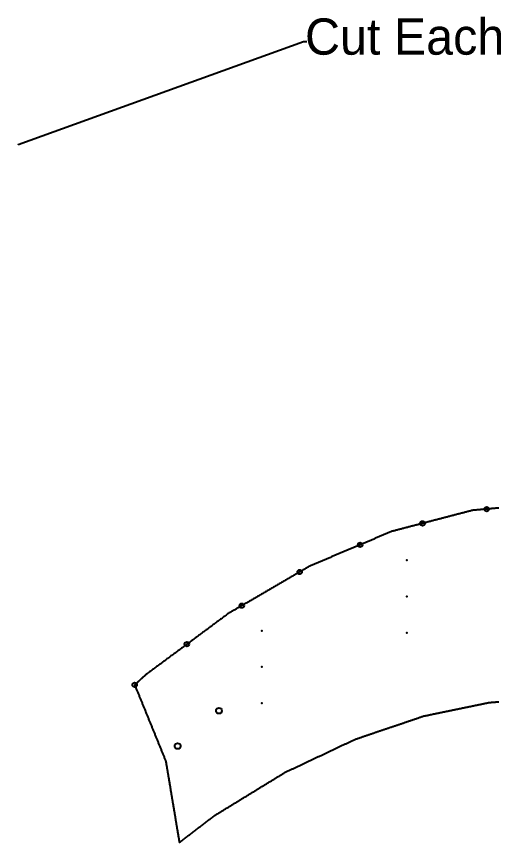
# Model space of a CAD drawing. Extents: x 3 to 355, y 1 to 289.
# Drawn here: x 114.7 to 168, y 1.5 to 92.7 of the extents above; entities that cross this region are included whole.
import ezdxf

# ---------------------------------------------------------------- set-up
doc = ezdxf.new("R2010")
doc.units = 0
doc.layers.get('0').update_dxf_attribs({"linetype": 'CONTINUOUS'})
for name, color, linetype in [('ANNOTATION', 7, 'CONTINUOUS'), ('DRILLING', 3, 'CONTINUOUS'), ('RIB_INDICATION', 1, 'CONTINUOUS')]:
    doc.layers.add(name, color=color, linetype=linetype)

# ---------------------------------------------------------------- blocks, each defined once
blk = doc.blocks.new('*U184')
at = {"layer": 'ANNOTATION', "linetype": 'BYBLOCK'}
blk.add_line((146.422, 89.92), (146.782, 89.92), dxfattribs=at)
blk.add_lwpolyline([(114.919, 78.524), (146.422, 89.92)], dxfattribs=at)
at = {"layer": 'ANNOTATION'}
blk.add_solid([(114.929, 78.495), (114.749, 78.462), (114.908, 78.552)], dxfattribs=at)
blk.add_text('Cut Each Section Twice (x2)', height=4, dxfattribs=at).set_placement((146.599, 88.447))
blk = doc.blocks.new('*U148')
at = {"layer": 'DRILLING'}
blk.add_point((0, 0), dxfattribs=at)
blk = doc.blocks.new('*U149')
at = {"layer": 'DRILLING', "color": 0, "linetype": 'BYBLOCK'}
for p in [(0, 0), (4, 0), (8, 0)]:
    blk.add_blockref('*U148', p, dxfattribs=at)
blk = doc.blocks.new('*U150')
at = {"layer": 'DRILLING'}
blk.add_point((0, 0), dxfattribs=at)
blk = doc.blocks.new('*U151')
at = {"layer": 'DRILLING', "color": 0, "linetype": 'BYBLOCK'}
for p in [(0, 0), (4, 0), (8, 0)]:
    blk.add_blockref('*U150', p, dxfattribs=at)

msp = doc.modelspace()

# ---------------------------------------------------------------- linework, layer by layer
msp.add_polyline3d([(167.998, 38.403, 0), (167.912, 38.395, 0), (167.826, 38.388, 0), (167.741, 38.38, 0), (167.655, 38.372, 0), (167.569, 38.365, 0), (167.484, 38.357, 0), (167.398, 38.349, 0), (167.312, 38.341, 0), (167.227, 38.334, 0), (167.141, 38.326, 0), (167.055, 38.318, 0), (166.97, 38.31, 0), (166.884, 38.303, 0), (166.798, 38.295, 0), (166.712, 38.287, 0), (166.627, 38.28, 0), (166.541, 38.272, 0), (166.455, 38.264, 0), (166.37, 38.257, 0), (166.284, 38.249, 0), (166.198, 38.241, 0), (166.113, 38.233, 0), (166.027, 38.226, 0), (165.941, 38.218, 0), (165.855, 38.21, 0), (165.77, 38.203, 0), (165.684, 38.195, 0), (165.598, 38.187, 0), (165.513, 38.179, 0), (165.427, 38.172, 0), (165.341, 38.164, 0), (165.256, 38.156, 0), (165.17, 38.148, 0), (165.084, 38.139, 0), (164.996, 38.116, 0), (164.909, 38.093, 0), (164.821, 38.07, 0), (164.734, 38.047, 0), (164.646, 38.024, 0), (164.559, 38.002, 0), (164.471, 37.979, 0), (164.383, 37.956, 0), (164.296, 37.933, 0), (164.208, 37.91, 0), (164.121, 37.887, 0), (164.033, 37.864, 0), (163.946, 37.842, 0), (163.858, 37.819, 0), (163.77, 37.796, 0), (163.683, 37.773, 0), (163.595, 37.75, 0), (163.508, 37.727, 0), (163.42, 37.705, 0), (163.333, 37.682, 0), (163.245, 37.659, 0), (163.157, 37.636, 0), (163.07, 37.613, 0), (162.982, 37.59, 0), (162.895, 37.568, 0), (162.807, 37.545, 0), (162.72, 37.522, 0), (162.632, 37.499, 0), (162.544, 37.476, 0), (162.457, 37.453, 0), (162.369, 37.431, 0), (162.282, 37.408, 0), (162.194, 37.385, 0), (162.107, 37.362, 0), (162.019, 37.339, 0), (161.931, 37.316, 0), (161.844, 37.294, 0), (161.756, 37.271, 0), (161.669, 37.248, 0), (161.581, 37.225, 0), (161.493, 37.202, 0), (161.406, 37.179, 0), (161.318, 37.157, 0), (161.231, 37.134, 0), (161.143, 37.111, 0), (161.056, 37.088, 0), (160.968, 37.065, 0), (160.88, 37.042, 0), (160.793, 37.02, 0), (160.705, 36.997, 0), (160.618, 36.974, 0), (160.53, 36.951, 0), (160.443, 36.928, 0), (160.355, 36.905, 0), (160.267, 36.882, 0), (160.18, 36.86, 0), (160.092, 36.837, 0), (160.005, 36.814, 0), (159.917, 36.791, 0), (159.83, 36.768, 0), (159.742, 36.745, 0), (159.654, 36.722, 0), (159.567, 36.7, 0), (159.479, 36.677, 0), (159.392, 36.654, 0), (159.304, 36.631, 0), (159.217, 36.608, 0), (159.129, 36.586, 0), (159.041, 36.563, 0), (158.954, 36.54, 0), (158.866, 36.517, 0), (158.779, 36.494, 0), (158.691, 36.471, 0), (158.604, 36.449, 0), (158.516, 36.426, 0), (158.428, 36.403, 0), (158.341, 36.38, 0), (158.253, 36.357, 0), (158.166, 36.334, 0), (158.078, 36.311, 0), (157.991, 36.289, 0), (157.903, 36.266, 0), (157.815, 36.243, 0), (157.728, 36.22, 0), (157.64, 36.197, 0), (157.553, 36.174, 0), (157.465, 36.151, 0), (157.378, 36.129, 0), (157.29, 36.106, 0), (157.202, 36.083, 0), (157.115, 36.06, 0), (157.027, 36.037, 0), (156.94, 36.014, 0), (156.852, 35.992, 0), (156.765, 35.969, 0), (156.677, 35.946, 0), (156.589, 35.923, 0), (156.502, 35.9, 0), (156.414, 35.877, 0), (156.327, 35.855, 0), (156.239, 35.832, 0), (156.151, 35.806, 0), (156.063, 35.768, 0), (155.974, 35.731, 0), (155.886, 35.693, 0), (155.797, 35.656, 0), (155.708, 35.618, 0), (155.62, 35.581, 0), (155.531, 35.544, 0), (155.443, 35.506, 0), (155.354, 35.468, 0), (155.265, 35.431, 0), (155.177, 35.394, 0), (155.088, 35.356, 0), (154.999, 35.319, 0), (154.911, 35.281, 0), (154.822, 35.244, 0), (154.734, 35.206, 0), (154.645, 35.169, 0), (154.556, 35.131, 0), (154.468, 35.094, 0), (154.379, 35.056, 0), (154.291, 35.019, 0), (154.202, 34.981, 0), (154.113, 34.944, 0), (154.025, 34.906, 0), (153.936, 34.869, 0), (153.848, 34.831, 0), (153.759, 34.794, 0), (153.67, 34.756, 0), (153.582, 34.719, 0), (153.493, 34.681, 0), (153.405, 34.644, 0), (153.316, 34.606, 0), (153.227, 34.569, 0), (153.139, 34.531, 0), (153.05, 34.494, 0), (152.962, 34.456, 0), (152.873, 34.419, 0), (152.784, 34.382, 0), (152.696, 34.344, 0), (152.607, 34.306, 0), (152.519, 34.269, 0), (152.43, 34.232, 0), (152.341, 34.194, 0), (152.253, 34.157, 0), (152.164, 34.119, 0), (152.076, 34.082, 0), (151.987, 34.044, 0), (151.898, 34.007, 0), (151.81, 33.969, 0), (151.721, 33.932, 0), (151.632, 33.894, 0), (151.544, 33.857, 0), (151.455, 33.819, 0), (151.367, 33.782, 0), (151.278, 33.744, 0), (151.189, 33.707, 0), (151.101, 33.669, 0), (151.012, 33.632, 0), (150.924, 33.594, 0), (150.835, 33.557, 0), (150.746, 33.519, 0), (150.658, 33.482, 0), (150.569, 33.444, 0), (150.481, 33.407, 0), (150.392, 33.369, 0), (150.303, 33.332, 0), (150.215, 33.294, 0), (150.126, 33.257, 0), (150.038, 33.219, 0), (149.949, 33.182, 0), (149.86, 33.145, 0), (149.772, 33.107, 0), (149.683, 33.07, 0), (149.595, 33.032, 0), (149.506, 32.995, 0), (149.417, 32.957, 0), (149.329, 32.92, 0), (149.24, 32.882, 0), (149.152, 32.845, 0), (149.063, 32.807, 0), (148.974, 32.77, 0), (148.886, 32.732, 0), (148.797, 32.695, 0), (148.709, 32.657, 0), (148.62, 32.62, 0), (148.531, 32.582, 0), (148.443, 32.545, 0), (148.354, 32.507, 0), (148.265, 32.47, 0), (148.177, 32.432, 0), (148.088, 32.395, 0), (148, 32.357, 0), (147.911, 32.32, 0), (147.822, 32.282, 0), (147.734, 32.245, 0), (147.645, 32.207, 0), (147.557, 32.17, 0), (147.468, 32.133, 0), (147.379, 32.095, 0), (147.291, 32.057, 0), (147.202, 32.02, 0), (147.114, 31.979, 0), (147.025, 31.927, 0), (146.936, 31.875, 0), (146.847, 31.824, 0), (146.758, 31.772, 0), (146.67, 31.72, 0), (146.581, 31.669, 0), (146.492, 31.617, 0), (146.403, 31.565, 0), (146.314, 31.514, 0), (146.226, 31.462, 0), (146.137, 31.41, 0), (146.048, 31.359, 0), (145.959, 31.307, 0), (145.87, 31.256, 0), (145.782, 31.204, 0), (145.693, 31.152, 0), (145.604, 31.101, 0), (145.515, 31.049, 0), (145.427, 30.997, 0), (145.338, 30.946, 0), (145.249, 30.894, 0), (145.16, 30.842, 0), (145.071, 30.791, 0), (144.983, 30.739, 0), (144.894, 30.687, 0), (144.805, 30.636, 0), (144.716, 30.584, 0), (144.627, 30.532, 0), (144.539, 30.481, 0), (144.45, 30.429, 0), (144.361, 30.377, 0), (144.272, 30.326, 0), (144.183, 30.274, 0), (144.095, 30.223, 0), (144.006, 30.171, 0), (143.917, 30.119, 0), (143.828, 30.067, 0), (143.739, 30.016, 0), (143.651, 29.964, 0), (143.562, 29.913, 0), (143.473, 29.861, 0), (143.384, 29.809, 0), (143.296, 29.758, 0), (143.207, 29.706, 0), (143.118, 29.654, 0), (143.029, 29.603, 0), (142.94, 29.551, 0), (142.852, 29.499, 0), (142.763, 29.448, 0), (142.674, 29.396, 0), (142.585, 29.344, 0), (142.496, 29.293, 0), (142.408, 29.241, 0), (142.319, 29.189, 0), (142.23, 29.138, 0), (142.141, 29.086, 0), (142.052, 29.035, 0), (141.964, 28.983, 0), (141.875, 28.931, 0), (141.786, 28.88, 0), (141.697, 28.828, 0), (141.608, 28.776, 0), (141.52, 28.725, 0), (141.431, 28.673, 0), (141.342, 28.621, 0), (141.253, 28.57, 0), (141.165, 28.518, 0), (141.076, 28.466, 0), (140.987, 28.415, 0), (140.898, 28.363, 0), (140.809, 28.311, 0), (140.721, 28.26, 0), (140.632, 28.208, 0), (140.543, 28.157, 0), (140.454, 28.105, 0), (140.365, 28.053, 0), (140.277, 28.002, 0), (140.188, 27.95, 0), (140.099, 27.898, 0), (140.01, 27.847, 0), (139.921, 27.795, 0), (139.833, 27.743, 0), (139.744, 27.692, 0), (139.655, 27.64, 0), (139.566, 27.588, 0), (139.477, 27.537, 0), (139.389, 27.485, 0), (139.3, 27.433, 0), (139.211, 27.382, 0), (139.122, 27.33, 0), (139.034, 27.278, 0), (138.945, 27.227, 0), (138.856, 27.175, 0), (138.767, 27.123, 0), (138.678, 27.072, 0), (138.59, 27.02, 0), (138.501, 26.968, 0), (138.412, 26.917, 0), (138.323, 26.865, 0), (138.234, 26.814, 0), (138.146, 26.762, 0), (138.057, 26.706, 0), (137.969, 26.64, 0), (137.881, 26.575, 0), (137.793, 26.509, 0), (137.705, 26.444, 0), (137.616, 26.379, 0), (137.528, 26.314, 0), (137.44, 26.248, 0), (137.352, 26.183, 0), (137.264, 26.117, 0), (137.176, 26.052, 0), (137.088, 25.987, 0), (136.999, 25.921, 0), (136.911, 25.856, 0), (136.823, 25.791, 0), (136.735, 25.725, 0), (136.647, 25.66, 0), (136.559, 25.595, 0), (136.471, 25.529, 0), (136.383, 25.464, 0), (136.294, 25.399, 0), (136.206, 25.333, 0), (136.118, 25.268, 0), (136.03, 25.203, 0), (135.942, 25.137, 0), (135.854, 25.072, 0), (135.766, 25.007, 0), (135.677, 24.941, 0), (135.589, 24.876, 0), (135.501, 24.811, 0), (135.413, 24.745, 0), (135.325, 24.68, 0), (135.237, 24.615, 0), (135.149, 24.549, 0), (135.061, 24.484, 0), (134.972, 24.419, 0), (134.884, 24.353, 0), (134.796, 24.288, 0), (134.708, 24.223, 0), (134.62, 24.157, 0), (134.532, 24.092, 0), (134.444, 24.027, 0), (134.356, 23.961, 0), (134.267, 23.896, 0), (134.179, 23.831, 0), (134.091, 23.765, 0), (134.003, 23.7, 0), (133.915, 23.634, 0), (133.827, 23.569, 0), (133.739, 23.504, 0), (133.65, 23.439, 0), (133.562, 23.373, 0), (133.474, 23.308, 0), (133.386, 23.242, 0), (133.298, 23.177, 0), (133.21, 23.112, 0), (133.122, 23.047, 0), (133.034, 22.981, 0), (132.945, 22.916, 0), (132.857, 22.85, 0), (132.769, 22.785, 0), (132.681, 22.72, 0), (132.593, 22.654, 0), (132.505, 22.589, 0), (132.417, 22.524, 0), (132.328, 22.458, 0), (132.24, 22.393, 0), (132.152, 22.328, 0), (132.064, 22.262, 0), (131.976, 22.197, 0), (131.888, 22.132, 0), (131.8, 22.066, 0), (131.712, 22.001, 0), (131.623, 21.936, 0), (131.535, 21.87, 0), (131.447, 21.805, 0), (131.359, 21.74, 0), (131.271, 21.674, 0), (131.183, 21.609, 0), (131.095, 21.544, 0), (131.007, 21.478, 0), (130.918, 21.413, 0), (130.83, 21.348, 0), (130.742, 21.282, 0), (130.654, 21.217, 0), (130.566, 21.152, 0), (130.478, 21.086, 0), (130.39, 21.021, 0), (130.301, 20.956, 0), (130.213, 20.89, 0), (130.125, 20.825, 0), (130.037, 20.76, 0), (129.949, 20.694, 0), (129.861, 20.629, 0), (129.773, 20.564, 0), (129.685, 20.498, 0), (129.596, 20.433, 0), (129.508, 20.367, 0), (129.42, 20.302, 0), (129.332, 20.237, 0), (129.244, 20.172, 0), (129.156, 20.106, 0), (129.099, 20.063, 0), (129.086, 20.052, 0), (129.073, 20.04, 0), (129.06, 20.028, 0), (129.047, 20.017, 0), (129.035, 20.005, 0), (129.022, 19.993, 0), (129.009, 19.981, 0), (128.996, 19.97, 0), (128.983, 19.958, 0), (128.97, 19.946, 0), (128.957, 19.935, 0), (128.944, 19.923, 0), (128.931, 19.911, 0), (128.919, 19.9, 0), (128.906, 19.888, 0), (128.893, 19.876, 0), (128.88, 19.864, 0), (128.867, 19.853, 0), (128.854, 19.841, 0), (128.841, 19.829, 0), (128.828, 19.818, 0), (128.815, 19.806, 0), (128.803, 19.794, 0), (128.79, 19.783, 0), (128.777, 19.771, 0), (128.764, 19.759, 0), (128.751, 19.748, 0), (128.738, 19.736, 0), (128.725, 19.724, 0), (128.712, 19.712, 0), (128.699, 19.701, 0), (128.686, 19.689, 0), (128.674, 19.677, 0), (128.661, 19.666, 0), (128.648, 19.654, 0), (128.635, 19.642, 0), (128.622, 19.631, 0), (128.609, 19.619, 0), (128.596, 19.607, 0), (128.583, 19.596, 0), (128.57, 19.584, 0), (128.558, 19.572, 0), (128.545, 19.561, 0), (128.532, 19.549, 0), (128.519, 19.537, 0), (128.506, 19.526, 0), (128.493, 19.514, 0), (128.48, 19.502, 0), (128.467, 19.49, 0), (128.454, 19.479, 0), (128.442, 19.467, 0), (128.429, 19.455, 0), (128.416, 19.444, 0), (128.403, 19.432, 0), (128.39, 19.42, 0), (128.377, 19.409, 0), (128.364, 19.397, 0), (128.351, 19.385, 0), (128.338, 19.373, 0), (128.326, 19.362, 0), (128.313, 19.35, 0), (128.3, 19.338, 0), (128.287, 19.327, 0), (128.274, 19.315, 0), (128.261, 19.303, 0), (128.248, 19.292, 0), (128.235, 19.28, 0), (128.222, 19.268, 0), (128.21, 19.257, 0), (128.197, 19.245, 0), (128.184, 19.233, 0), (128.171, 19.222, 0), (128.158, 19.21, 0), (128.145, 19.198, 0), (128.132, 19.186, 0), (128.119, 19.175, 0), (128.106, 19.163, 0), (128.093, 19.151, 0), (128.081, 19.14, 0), (128.068, 19.128, 0), (128.055, 19.116, 0), (128.042, 19.105, 0), (128.029, 19.093, 0), (128.016, 19.081, 0), (128.003, 19.07, 0), (127.99, 19.058, 0), (127.977, 19.046, 0), (127.965, 19.035, 0), (127.952, 19.023, 0), (127.939, 19.011, 0), (127.926, 18.999, 0), (127.913, 18.988, 0), (127.9, 18.976, 0), (127.887, 18.964, 0), (127.874, 18.953, 0), (127.861, 18.941, 0), (127.849, 18.929, 0), (127.836, 18.918, 0), (127.823, 18.906, 0), (127.81, 18.894, 0), (127.797, 18.883, 0), (127.807, 18.837, 0), (127.84, 18.755, 0), (127.873, 18.674, 0), (127.906, 18.592, 0), (127.94, 18.51, 0), (127.973, 18.428, 0), (128.006, 18.347, 0), (128.04, 18.265, 0), (128.073, 18.184, 0), (128.106, 18.102, 0), (128.139, 18.02, 0), (128.173, 17.939, 0), (128.206, 17.857, 0), (128.239, 17.775, 0), (128.273, 17.694, 0), (128.306, 17.612, 0), (128.339, 17.53, 0), (128.372, 17.449, 0), (128.406, 17.367, 0), (128.439, 17.285, 0), (128.472, 17.204, 0), (128.506, 17.122, 0), (128.539, 17.041, 0), (128.572, 16.959, 0), (128.605, 16.877, 0), (128.639, 16.796, 0), (128.672, 16.714, 0), (128.705, 16.632, 0), (128.739, 16.551, 0), (128.772, 16.469, 0), (128.805, 16.387, 0), (128.838, 16.306, 0), (128.872, 16.224, 0), (128.905, 16.142, 0), (128.938, 16.061, 0), (128.972, 15.979, 0), (129.005, 15.897, 0), (129.038, 15.816, 0), (129.071, 15.734, 0), (129.105, 15.652, 0), (129.138, 15.571, 0), (129.171, 15.489, 0), (129.205, 15.408, 0), (129.238, 15.326, 0), (129.271, 15.244, 0), (129.304, 15.163, 0), (129.338, 15.081, 0), (129.371, 14.999, 0), (129.404, 14.918, 0), (129.437, 14.836, 0), (129.471, 14.754, 0), (129.504, 14.673, 0), (129.537, 14.591, 0), (129.571, 14.509, 0), (129.604, 14.428, 0), (129.637, 14.346, 0), (129.67, 14.264, 0), (129.704, 14.183, 0), (129.737, 14.101, 0), (129.77, 14.02, 0), (129.804, 13.938, 0), (129.837, 13.856, 0), (129.87, 13.774, 0), (129.903, 13.693, 0), (129.937, 13.611, 0), (129.97, 13.53, 0), (130.003, 13.448, 0), (130.037, 13.366, 0), (130.07, 13.285, 0), (130.103, 13.203, 0), (130.136, 13.121, 0), (130.17, 13.04, 0), (130.203, 12.958, 0), (130.236, 12.876, 0), (130.27, 12.795, 0), (130.303, 12.713, 0), (130.336, 12.631, 0), (130.369, 12.55, 0), (130.403, 12.468, 0), (130.436, 12.386, 0), (130.469, 12.305, 0), (130.503, 12.223, 0), (130.536, 12.142, 0), (130.569, 12.06, 0), (130.602, 11.978, 0), (130.636, 11.897, 0), (130.669, 11.815, 0), (130.702, 11.733, 0), (130.736, 11.652, 0), (130.769, 11.57, 0), (130.802, 11.488, 0), (130.835, 11.407, 0), (130.869, 11.325, 0), (130.902, 11.243, 0), (130.935, 11.162, 0), (130.969, 11.08, 0), (131.002, 10.998, 0), (131.035, 10.917, 0), (131.068, 10.835, 0), (131.102, 10.754, 0), (131.135, 10.672, 0), (131.168, 10.59, 0), (131.185, 10.549, 0), (131.189, 10.54, 0), (131.192, 10.531, 0), (131.196, 10.521, 0), (131.199, 10.512, 0), (131.202, 10.503, 0), (131.205, 10.494, 0), (131.208, 10.484, 0), (131.211, 10.475, 0), (131.214, 10.466, 0), (131.217, 10.456, 0), (131.22, 10.447, 0), (131.222, 10.437, 0), (131.225, 10.428, 0), (131.227, 10.418, 0), (131.23, 10.409, 0), (131.232, 10.399, 0), (131.234, 10.389, 0), (131.236, 10.38, 0), (131.238, 10.37, 0), (131.24, 10.36, 0), (131.242, 10.351, 0), (131.244, 10.34, 0), (131.258, 10.253, 0), (131.273, 10.166, 0), (131.287, 10.079, 0), (131.302, 9.992, 0), (131.316, 9.905, 0), (131.331, 9.818, 0), (131.345, 9.731, 0), (131.36, 9.644, 0), (131.374, 9.557, 0), (131.389, 9.47, 0), (131.403, 9.383, 0), (131.418, 9.296, 0), (131.432, 9.21, 0), (131.447, 9.123, 0), (131.461, 9.036, 0), (131.476, 8.949, 0), (131.49, 8.862, 0), (131.505, 8.775, 0), (131.519, 8.688, 0), (131.534, 8.601, 0), (131.548, 8.514, 0), (131.563, 8.427, 0), (131.578, 8.34, 0), (131.592, 8.253, 0), (131.607, 8.166, 0), (131.621, 8.079, 0), (131.636, 7.992, 0), (131.65, 7.905, 0), (131.665, 7.818, 0), (131.679, 7.731, 0), (131.694, 7.644, 0), (131.708, 7.557, 0), (131.723, 7.47, 0), (131.737, 7.383, 0), (131.752, 7.296, 0), (131.766, 7.209, 0), (131.781, 7.122, 0), (131.795, 7.035, 0), (131.81, 6.948, 0), (131.824, 6.861, 0), (131.839, 6.774, 0), (131.853, 6.687, 0), (131.868, 6.6, 0), (131.882, 6.513, 0), (131.897, 6.427, 0), (131.912, 6.34, 0), (131.926, 6.253, 0), (131.941, 6.166, 0), (131.955, 6.079, 0), (131.97, 5.992, 0), (131.984, 5.905, 0), (131.999, 5.818, 0), (132.013, 5.731, 0), (132.028, 5.644, 0), (132.042, 5.557, 0), (132.057, 5.47, 0), (132.071, 5.383, 0), (132.086, 5.296, 0), (132.1, 5.209, 0), (132.115, 5.122, 0), (132.129, 5.035, 0), (132.144, 4.948, 0), (132.158, 4.861, 0), (132.173, 4.774, 0), (132.187, 4.687, 0), (132.202, 4.6, 0), (132.216, 4.513, 0), (132.231, 4.426, 0), (132.246, 4.339, 0), (132.26, 4.252, 0), (132.275, 4.165, 0), (132.289, 4.078, 0), (132.304, 3.991, 0), (132.318, 3.904, 0), (132.333, 3.817, 0), (132.347, 3.731, 0), (132.362, 3.644, 0), (132.376, 3.557, 0), (132.391, 3.47, 0), (132.405, 3.383, 0), (132.42, 3.296, 0), (132.434, 3.209, 0), (132.449, 3.122, 0), (132.463, 3.035, 0), (132.478, 2.948, 0), (132.492, 2.861, 0), (132.507, 2.774, 0), (132.521, 2.687, 0), (132.536, 2.6, 0), (132.551, 2.513, 0), (132.565, 2.426, 0), (132.58, 2.339, 0), (132.594, 2.252, 0), (132.609, 2.165, 0), (132.623, 2.078, 0), (132.638, 1.991, 0), (132.652, 1.904, 0), (132.667, 1.817, 0), (132.681, 1.73, 0), (132.696, 1.643, 0), (132.71, 1.556, 0), (132.727, 1.479, 0), (132.765, 1.508, 0), (132.803, 1.537, 0), (132.841, 1.566, 0), (132.879, 1.595, 0), (132.917, 1.625, 0), (132.955, 1.654, 0), (132.993, 1.683, 0), (133.031, 1.712, 0), (133.069, 1.741, 0), (133.107, 1.77, 0), (133.145, 1.799, 0), (133.183, 1.828, 0), (133.221, 1.858, 0), (133.259, 1.887, 0), (133.297, 1.916, 0), (133.335, 1.945, 0), (133.373, 1.974, 0), (133.411, 2.003, 0), (133.449, 2.032, 0), (133.487, 2.061, 0), (133.525, 2.091, 0), (133.563, 2.12, 0), (133.601, 2.149, 0), (133.639, 2.178, 0), (133.677, 2.207, 0), (133.715, 2.236, 0), (133.753, 2.265, 0), (133.791, 2.294, 0), (133.829, 2.324, 0), (133.867, 2.353, 0), (133.905, 2.382, 0), (133.943, 2.411, 0), (133.981, 2.44, 0), (134.019, 2.469, 0), (134.057, 2.498, 0), (134.095, 2.527, 0), (134.133, 2.557, 0), (134.172, 2.586, 0), (134.21, 2.615, 0), (134.248, 2.644, 0), (134.286, 2.673, 0), (134.324, 2.702, 0), (134.362, 2.731, 0), (134.4, 2.76, 0), (134.438, 2.789, 0), (134.476, 2.819, 0), (134.514, 2.848, 0), (134.552, 2.877, 0), (134.59, 2.906, 0), (134.628, 2.935, 0), (134.666, 2.964, 0), (134.704, 2.993, 0), (134.742, 3.022, 0), (134.78, 3.052, 0), (134.818, 3.081, 0), (134.856, 3.11, 0), (134.894, 3.139, 0), (134.932, 3.168, 0), (134.97, 3.197, 0), (135.008, 3.226, 0), (135.046, 3.255, 0), (135.084, 3.285, 0), (135.122, 3.314, 0), (135.16, 3.343, 0), (135.198, 3.372, 0), (135.236, 3.401, 0), (135.274, 3.43, 0), (135.312, 3.459, 0), (135.35, 3.488, 0), (135.388, 3.518, 0), (135.426, 3.547, 0), (135.464, 3.576, 0), (135.502, 3.605, 0), (135.54, 3.634, 0), (135.578, 3.663, 0), (135.616, 3.692, 0), (135.654, 3.721, 0), (135.692, 3.751, 0), (135.73, 3.78, 0), (135.768, 3.809, 0), (135.806, 3.838, 0), (135.844, 3.867, 0), (135.882, 3.896, 0), (135.92, 3.925, 0), (135.959, 3.954, 0), (135.997, 3.984, 0), (136.035, 4.013, 0), (136.073, 4.042, 0), (136.111, 4.071, 0), (136.149, 4.1, 0), (136.187, 4.129, 0), (136.225, 4.158, 0), (136.263, 4.187, 0), (136.301, 4.217, 0), (136.339, 4.246, 0), (136.377, 4.275, 0), (136.415, 4.304, 0), (136.453, 4.333, 0), (136.491, 4.362, 0), (136.529, 4.391, 0), (136.567, 4.42, 0), (136.611, 4.452, 0), (136.687, 4.499, 0), (136.764, 4.546, 0), (136.84, 4.593, 0), (136.917, 4.64, 0), (136.993, 4.687, 0), (137.07, 4.734, 0), (137.147, 4.781, 0), (137.223, 4.827, 0), (137.3, 4.874, 0), (137.376, 4.921, 0), (137.453, 4.968, 0), (137.529, 5.015, 0), (137.606, 5.062, 0), (137.682, 5.109, 0), (137.759, 5.156, 0), (137.835, 5.203, 0), (137.912, 5.249, 0), (137.988, 5.296, 0), (138.065, 5.343, 0), (138.142, 5.39, 0), (138.218, 5.437, 0), (138.295, 5.484, 0), (138.371, 5.531, 0), (138.448, 5.578, 0), (138.524, 5.625, 0), (138.601, 5.672, 0), (138.677, 5.718, 0), (138.754, 5.765, 0), (138.83, 5.812, 0), (138.907, 5.859, 0), (138.983, 5.906, 0), (139.06, 5.953, 0), (139.137, 6, 0), (139.213, 6.047, 0), (139.29, 6.094, 0), (139.366, 6.141, 0), (139.443, 6.187, 0), (139.519, 6.234, 0), (139.596, 6.281, 0), (139.672, 6.328, 0), (139.749, 6.375, 0), (139.825, 6.422, 0), (139.902, 6.469, 0), (139.979, 6.516, 0), (140.055, 6.563, 0), (140.132, 6.609, 0), (140.208, 6.656, 0), (140.285, 6.703, 0), (140.361, 6.75, 0), (140.438, 6.797, 0), (140.514, 6.844, 0), (140.591, 6.891, 0), (140.667, 6.938, 0), (140.744, 6.985, 0), (140.82, 7.032, 0), (140.897, 7.078, 0), (140.974, 7.125, 0), (141.05, 7.172, 0), (141.127, 7.219, 0), (141.203, 7.266, 0), (141.28, 7.313, 0), (141.356, 7.36, 0), (141.433, 7.407, 0), (141.509, 7.454, 0), (141.586, 7.5, 0), (141.662, 7.547, 0), (141.739, 7.594, 0), (141.816, 7.641, 0), (141.892, 7.688, 0), (141.969, 7.735, 0), (142.045, 7.782, 0), (142.122, 7.829, 0), (142.198, 7.876, 0), (142.275, 7.923, 0), (142.351, 7.969, 0), (142.428, 8.016, 0), (142.504, 8.063, 0), (142.581, 8.11, 0), (142.657, 8.157, 0), (142.734, 8.204, 0), (142.811, 8.251, 0), (142.887, 8.298, 0), (142.964, 8.345, 0), (143.04, 8.392, 0), (143.117, 8.438, 0), (143.193, 8.485, 0), (143.27, 8.532, 0), (143.346, 8.579, 0), (143.423, 8.626, 0), (143.499, 8.673, 0), (143.576, 8.72, 0), (143.652, 8.767, 0), (143.729, 8.814, 0), (143.806, 8.86, 0), (143.882, 8.907, 0), (143.959, 8.954, 0), (144.035, 9.001, 0), (144.112, 9.048, 0), (144.188, 9.095, 0), (144.265, 9.142, 0), (144.341, 9.189, 0), (144.418, 9.233, 0), (144.494, 9.269, 0), (144.57, 9.305, 0), (144.646, 9.341, 0), (144.721, 9.377, 0), (144.797, 9.412, 0), (144.873, 9.448, 0), (144.949, 9.484, 0), (145.025, 9.52, 0), (145.101, 9.556, 0), (145.177, 9.592, 0), (145.253, 9.627, 0), (145.329, 9.663, 0), (145.405, 9.699, 0), (145.481, 9.735, 0), (145.557, 9.771, 0), (145.633, 9.807, 0), (145.708, 9.842, 0), (145.784, 9.878, 0), (145.86, 9.914, 0), (145.936, 9.95, 0), (146.012, 9.986, 0), (146.088, 10.022, 0), (146.164, 10.057, 0), (146.24, 10.093, 0), (146.316, 10.129, 0), (146.392, 10.165, 0), (146.468, 10.201, 0), (146.544, 10.237, 0), (146.62, 10.273, 0), (146.695, 10.308, 0), (146.771, 10.344, 0), (146.847, 10.38, 0), (146.923, 10.416, 0), (146.999, 10.452, 0), (147.075, 10.488, 0), (147.151, 10.523, 0), (147.227, 10.559, 0), (147.303, 10.595, 0), (147.379, 10.631, 0), (147.455, 10.667, 0), (147.531, 10.703, 0), (147.607, 10.738, 0), (147.682, 10.774, 0), (147.758, 10.81, 0), (147.834, 10.846, 0), (147.91, 10.882, 0), (147.986, 10.918, 0), (148.062, 10.953, 0), (148.138, 10.989, 0), (148.214, 11.025, 0), (148.29, 11.061, 0), (148.366, 11.097, 0), (148.442, 11.133, 0), (148.518, 11.168, 0), (148.594, 11.204, 0), (148.669, 11.24, 0), (148.745, 11.276, 0), (148.821, 11.312, 0), (148.897, 11.348, 0), (148.973, 11.383, 0), (149.049, 11.419, 0), (149.125, 11.455, 0), (149.201, 11.491, 0), (149.277, 11.527, 0), (149.353, 11.563, 0), (149.429, 11.598, 0), (149.505, 11.634, 0), (149.581, 11.67, 0), (149.657, 11.706, 0), (149.732, 11.742, 0), (149.808, 11.778, 0), (149.884, 11.813, 0), (149.96, 11.849, 0), (150.036, 11.885, 0), (150.112, 11.921, 0), (150.188, 11.957, 0), (150.264, 11.993, 0), (150.34, 12.028, 0), (150.416, 12.064, 0), (150.492, 12.1, 0), (150.568, 12.136, 0), (150.644, 12.172, 0), (150.719, 12.208, 0), (150.795, 12.244, 0), (150.871, 12.279, 0), (150.947, 12.315, 0), (151.023, 12.351, 0), (151.099, 12.387, 0), (151.175, 12.423, 0), (151.251, 12.459, 0), (151.327, 12.494, 0), (151.403, 12.53, 0), (151.479, 12.566, 0), (151.555, 12.602, 0), (151.631, 12.638, 0), (151.706, 12.674, 0), (151.782, 12.71, 0), (151.858, 12.745, 0), (151.934, 12.781, 0), (152.01, 12.817, 0), (152.086, 12.853, 0), (152.161, 12.886, 0), (152.236, 12.911, 0), (152.31, 12.936, 0), (152.384, 12.961, 0), (152.458, 12.986, 0), (152.532, 13.011, 0), (152.607, 13.036, 0), (152.681, 13.061, 0), (152.755, 13.086, 0), (152.829, 13.111, 0), (152.903, 13.136, 0), (152.977, 13.162, 0), (153.052, 13.187, 0), (153.126, 13.212, 0), (153.2, 13.237, 0), (153.274, 13.262, 0), (153.348, 13.287, 0), (153.422, 13.312, 0), (153.497, 13.337, 0), (153.571, 13.362, 0), (153.645, 13.387, 0), (153.719, 13.413, 0), (153.793, 13.438, 0), (153.868, 13.463, 0), (153.942, 13.488, 0), (154.016, 13.513, 0), (154.09, 13.538, 0), (154.164, 13.563, 0), (154.238, 13.588, 0), (154.313, 13.613, 0), (154.387, 13.639, 0), (154.461, 13.664, 0), (154.535, 13.689, 0), (154.609, 13.714, 0), (154.683, 13.739, 0), (154.758, 13.764, 0), (154.832, 13.789, 0), (154.906, 13.814, 0), (154.98, 13.839, 0), (155.054, 13.864, 0), (155.129, 13.889, 0), (155.203, 13.915, 0), (155.277, 13.94, 0), (155.351, 13.965, 0), (155.425, 13.99, 0), (155.499, 14.015, 0), (155.574, 14.04, 0), (155.648, 14.065, 0), (155.722, 14.09, 0), (155.796, 14.115, 0), (155.87, 14.14, 0), (155.944, 14.166, 0), (156.019, 14.191, 0), (156.093, 14.216, 0), (156.167, 14.241, 0), (156.241, 14.266, 0), (156.315, 14.291, 0), (156.389, 14.316, 0), (156.464, 14.341, 0), (156.538, 14.366, 0), (156.612, 14.392, 0), (156.686, 14.417, 0), (156.76, 14.442, 0), (156.835, 14.467, 0), (156.909, 14.492, 0), (156.983, 14.517, 0), (157.057, 14.542, 0), (157.131, 14.567, 0), (157.205, 14.592, 0), (157.28, 14.617, 0), (157.354, 14.643, 0), (157.428, 14.668, 0), (157.502, 14.693, 0), (157.576, 14.718, 0), (157.65, 14.743, 0), (157.725, 14.768, 0), (157.799, 14.793, 0), (157.873, 14.818, 0), (157.947, 14.843, 0), (158.021, 14.868, 0), (158.096, 14.893, 0), (158.17, 14.919, 0), (158.244, 14.944, 0), (158.318, 14.969, 0), (158.392, 14.994, 0), (158.466, 15.019, 0), (158.541, 15.044, 0), (158.615, 15.069, 0), (158.689, 15.094, 0), (158.763, 15.119, 0), (158.837, 15.145, 0), (158.911, 15.17, 0), (158.986, 15.195, 0), (159.06, 15.22, 0), (159.134, 15.245, 0), (159.208, 15.27, 0), (159.282, 15.295, 0), (159.356, 15.32, 0), (159.431, 15.345, 0), (159.505, 15.37, 0), (159.579, 15.396, 0), (159.653, 15.421, 0), (159.726, 15.442, 0), (159.798, 15.457, 0), (159.869, 15.471, 0), (159.94, 15.486, 0), (160.011, 15.501, 0), (160.083, 15.515, 0), (160.154, 15.53, 0), (160.225, 15.545, 0), (160.297, 15.56, 0), (160.368, 15.574, 0), (160.439, 15.589, 0), (160.51, 15.604, 0), (160.582, 15.619, 0), (160.653, 15.633, 0), (160.724, 15.648, 0), (160.796, 15.663, 0), (160.867, 15.678, 0), (160.938, 15.692, 0), (161.009, 15.707, 0), (161.081, 15.722, 0), (161.152, 15.736, 0), (161.223, 15.751, 0), (161.295, 15.766, 0), (161.366, 15.781, 0), (161.437, 15.795, 0), (161.508, 15.81, 0), (161.58, 15.825, 0), (161.651, 15.839, 0), (161.722, 15.854, 0), (161.793, 15.869, 0), (161.865, 15.884, 0), (161.936, 15.898, 0), (162.007, 15.913, 0), (162.079, 15.928, 0), (162.15, 15.943, 0), (162.221, 15.957, 0), (162.292, 15.972, 0), (162.364, 15.987, 0), (162.435, 16.002, 0), (162.506, 16.016, 0), (162.578, 16.031, 0), (162.649, 16.046, 0), (162.72, 16.06, 0), (162.791, 16.075, 0), (162.863, 16.09, 0), (162.934, 16.105, 0), (163.005, 16.119, 0), (163.077, 16.134, 0), (163.148, 16.149, 0), (163.219, 16.163, 0), (163.29, 16.178, 0), (163.362, 16.193, 0), (163.433, 16.208, 0), (163.504, 16.222, 0), (163.576, 16.237, 0), (163.647, 16.252, 0), (163.718, 16.267, 0), (163.789, 16.281, 0), (163.861, 16.296, 0), (163.932, 16.311, 0), (164.003, 16.326, 0), (164.075, 16.34, 0), (164.146, 16.355, 0), (164.217, 16.37, 0), (164.288, 16.384, 0), (164.36, 16.399, 0), (164.431, 16.414, 0), (164.502, 16.428, 0), (164.573, 16.443, 0), (164.645, 16.458, 0), (164.716, 16.473, 0), (164.787, 16.487, 0), (164.859, 16.502, 0), (164.93, 16.517, 0), (165.001, 16.532, 0), (165.072, 16.546, 0), (165.144, 16.561, 0), (165.215, 16.576, 0), (165.286, 16.59, 0), (165.358, 16.605, 0), (165.429, 16.62, 0), (165.5, 16.635, 0), (165.571, 16.649, 0), (165.643, 16.664, 0), (165.714, 16.679, 0), (165.785, 16.694, 0), (165.857, 16.708, 0), (165.928, 16.723, 0), (165.999, 16.738, 0), (166.07, 16.753, 0), (166.142, 16.767, 0), (166.213, 16.782, 0), (166.284, 16.797, 0), (166.356, 16.811, 0), (166.427, 16.826, 0), (166.498, 16.841, 0), (166.569, 16.856, 0), (166.641, 16.87, 0), (166.712, 16.885, 0), (166.783, 16.9, 0), (166.855, 16.915, 0), (166.926, 16.929, 0), (166.995, 16.94, 0), (167.063, 16.945, 0), (167.13, 16.949, 0), (167.197, 16.954, 0), (167.265, 16.959, 0), (167.332, 16.964, 0), (167.399, 16.968, 0), (167.467, 16.973, 0), (167.534, 16.978, 0), (167.601, 16.983, 0), (167.669, 16.988, 0), (167.736, 16.992, 0), (167.804, 16.997, 0), (167.871, 17.002, 0), (167.938, 17.007, 0), (168.006, 17.012, 0)])
at = {"layer": 'DRILLING'}
for centre in [(137.097, 16.026), (132.537, 12.126)]:
    msp.add_circle(centre, 0.323, dxfattribs=at)
at = {"layer": 'RIB_INDICATION'}
for centre in [(166.655, 38.282), (159.58, 36.703), (152.68, 34.337), (146.002, 31.332), (139.62, 27.62), (133.56, 23.371), (127.79, 18.877)]:
    msp.add_circle(centre, 0.25, dxfattribs=at)

# ---------------------------------------------------------------- block references
msp.add_blockref('*U184', (0, 0))
at = {"layer": 'DRILLING', "rotation": 270}
for name, p in [('*U151', (157.831, 32.63)), ('*U149', (141.831, 24.857))]:
    msp.add_blockref(name, p, dxfattribs=at)

doc.saveas('drawing.dxf')
